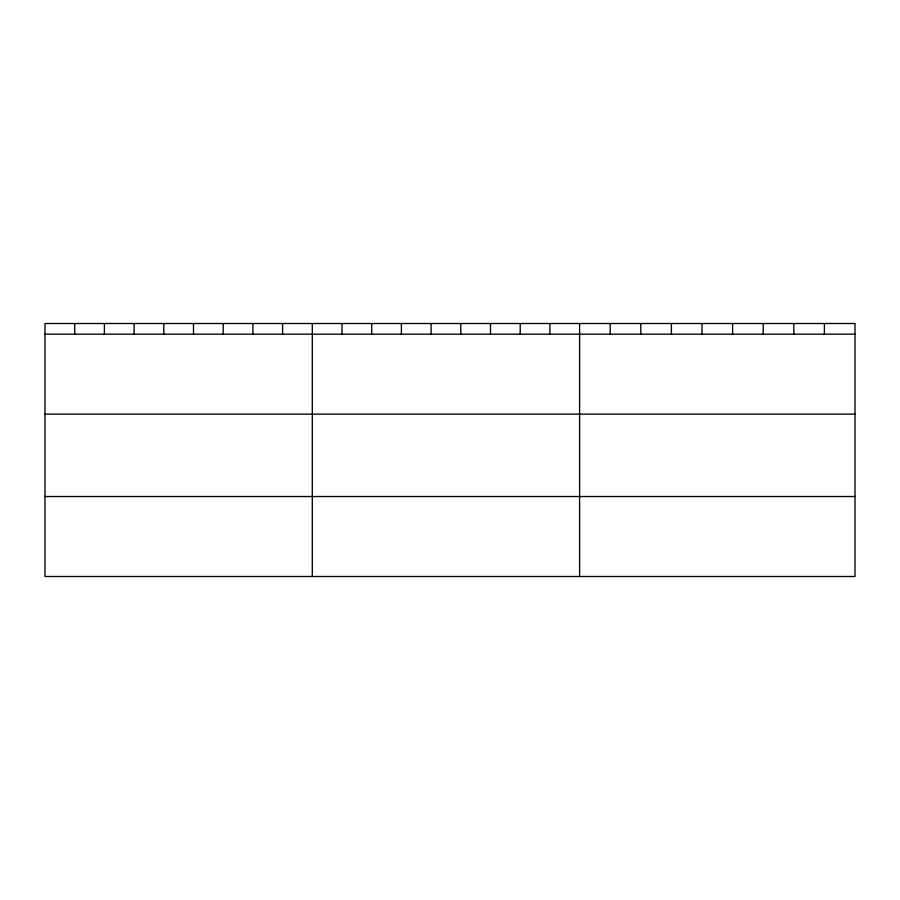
<?xml version="1.0" encoding="UTF-8"?>
<svg xmlns="http://www.w3.org/2000/svg" width="900" height="900" viewBox="0 0 900 900"><rect width="100%" height="100%" fill="white"/><g stroke="black" fill="none" stroke-linecap="round" stroke-linejoin="round"><path stroke-width="1.35" d="M855 334.17L855 576.495L45 576.495L45 323.505L855 323.505L855 334.17L45 334.17M45 414.135L855 414.135M45 496.53L855 496.53M824.4 323.505L824.4 334.17M793.8 323.505L793.8 334.17M763.2 323.505L763.2 334.17M732.6 323.505L732.6 334.17M702 323.505L702 334.17M671.4 323.505L671.4 334.17M640.8 323.505L640.8 334.17M610.2 323.505L610.2 334.17M579.6 323.505L579.6 576.495M549.9 323.505L549.9 334.17M520.2 323.505L520.2 334.17M490.5 323.505L490.5 334.17M460.8 323.505L460.8 334.17M431.1 323.505L431.1 334.17M401.4 323.505L401.4 334.17M371.7 323.505L371.7 334.17M342 323.505L342 334.17M312.3 323.505L312.3 576.495M282.6 323.505L282.6 334.17M252.9 323.505L252.9 334.17M223.2 323.505L223.2 334.17M193.5 323.505L193.5 334.17M163.8 323.505L163.8 334.17M134.1 323.505L134.1 334.17M104.4 323.505L104.4 334.17M74.7 323.505L74.7 334.17"/></g></svg>
